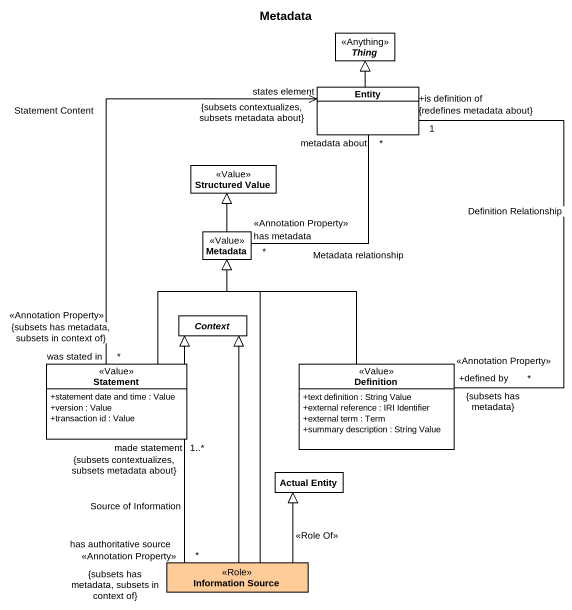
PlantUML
@startuml
title Metadata
hide circle
hide empty members
skinparam classAttributeIconSize 0
abstract class Thing <<Anything>>
class "Entity" as Entity_
class "Structured Value" as Structured_Value <<Value>>
class Metadata <<Value>>
abstract class Context
class Statement <<Value>> {
  +statement date and time : Value
  +version : Value
  +transaction id : Value
}
class Definition <<Value>> {
  +text definition : String Value
  +external reference : IRI Identifier
  +external term : Term
  +summary description : String Value
}
class "Actual Entity" as Actual_Entity
class "Information Source" as Information_Source <<Role>> #FFCC99
Entity_ -up-|> Thing
Entity_ "states element\n{subsets contextualizes, subsets metadata about}" <-- "was stated in\n*\n{subsets has metadata, subsets in context of}\n<<Annotation Property>>" Statement : Statement Content
Metadata "has metadata\n*\n<<Annotation Property>>" -up- "metadata about\n*" Entity_ : Metadata relationship
Metadata -up-|> Structured_Value
Statement -up-|> Metadata
Statement -up-|> Context
Definition "+defined by\n<<Annotation Property>>\n*\n{subsets has metadata}" -up- "+is definition of\n1\n{redefines metadata about}" Entity_ : Definition Relationship
Definition -up-|> Metadata
Information_Source -up-|> Metadata
Information_Source -up-|> Context
Information_Source "has authoritative source\n*\n<<Annotation Property>>\n{subsets has metadata, subsets in context of}" -up- "made statement\n1..*\n{subsets contextualizes, subsets metadata about}" Statement : Source of Information
Information_Source -up-|> Actual_Entity : <<Role Of>>
@enduml
